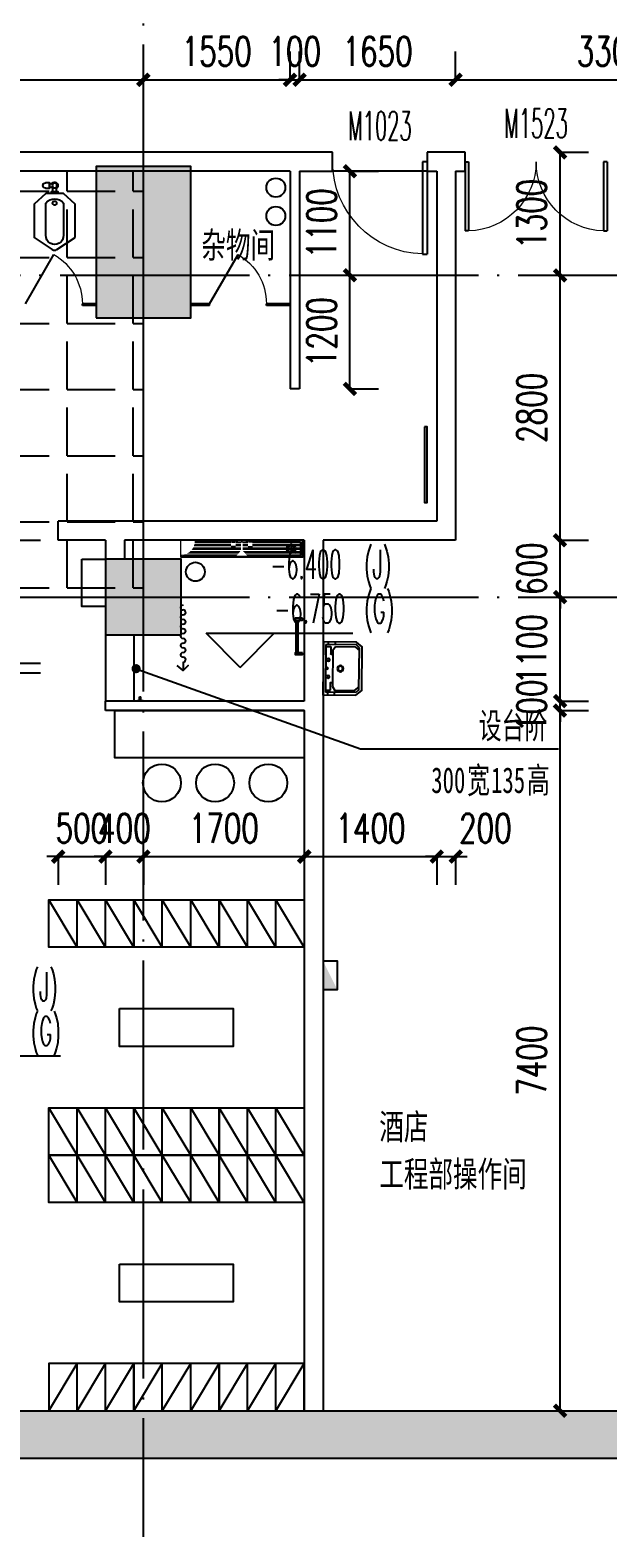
# Model space of a CAD drawing. Header units: millimetres. Extents: x 12325263 to 13848842, y -1463133 to 573208.
# Drawn here: x 12576798 to 12582897, y -899116 to -883294 of the extents above; entities that cross this region are included whole.
import ezdxf
from ezdxf.xclip import XClip

# ---------------------------------------------------------------- set-up
doc = ezdxf.new("R2010")
doc.units = ezdxf.units.MM
doc.header["$LTSCALE"] = 1000
doc.header["$XCLIPFRAME"] = 0
doc.linetypes.add('DOTE', pattern=[2.42, 2, -0.2, 0.02, -0.2])
for name, color, linetype in [('A-ANNO-DIMS', 83, 'Continuous'), ('A-ANNO-ELEV', 3, 'Continuous'), ('A-ANNO-TEXT', 7, 'Continuous'), ('A-AXIS', 16, 'DOTE'), ('A-COLS', 6, 'Continuous'), ('A-WALL', 5, 'Continuous'), ('AXIS', 3, 'Continuous'), ('COLUMN-CONCRETE', 6, 'Continuous'), ('fur202301', 252, 'Continuous'), ('PUB_DIM', 83, 'Continuous'), ('PUB_HATCH', 8, 'Continuous'), ('PUB_TEXT', 7, 'Continuous'), ('S-废水-LG', 40, 'Continuous'), ('S-给水-LG', 50, 'Continuous'), ('WALL', 5, 'Continuous'), ('WALL-SHATCH', 8, 'Continuous'), ('WINDOW', 4, 'Continuous'), ('WINDOW_TEXT', 7, 'Continuous'), ('公寓机动车库', 23, 'Continuous'), ('建筑-楼板开洞', 251, 'Continuous')]:
    doc.layers.add(name, color=color, linetype=linetype)
doc.styles.add('_TCH_DIM', font='SIMPLEX.shx', dxfattribs={"width": 0.7, "bigfont": 'GBCBIG.shx'})
doc.styles.add('_TCH_DIM_T3', font='SIMPLEX.shx', dxfattribs={"width": 0.705882, "bigfont": 'GBCBIG.shx'})
doc.styles.add('_TCH_WINDOW', font='SIMPLEX', dxfattribs={"width": 0.7, "height": 3.5, "bigfont": 'GBCBIG'})
doc.styles.add('TITXV', font='', dxfattribs={"width": 0.7})
doc.styles.add('宋体', font='', dxfattribs={"width": 0.65})
doc.styles.get('TITXV').set_extended_font_data('SimSun')
doc.styles.get('宋体').set_extended_font_data('SimSun')
doc.dimstyles.new('_TCH_ARCH&&120', dxfattribs={"dimtxt": 306, "dimasz": 120, "dimexe": 300, "dimexo": 360, "dimgap": 147, "dimtad": 1, "dimdec": 0, "dimzin": 0, "dimdsep": 46, "dimtxsty": '_TCH_DIM_T3', "dimblk": 'ARCHTICK', "dimcen": 0.09, "dimclrt": 7, "dimazin": 2, "dimtfac": 1, "dimtdec": 0, "dimtix": 1, "dimtmove": 2, "dimatfit": 3, "dimfxl": 1, "dimfxlon": 1, "dimtolj": 1, "dimtzin": 0, "dimarcsym": 0})

# ---------------------------------------------------------------- blocks, each defined once
blk = doc.blocks.new('adgshg13-A$C7F010FC0')
at = {"layer": 'WALL-SHATCH'}
h = blk.add_hatch(color=256, dxfattribs=at)
h.dxf.hatch_style = 1
h.paths.add_polyline_path([(-60384, -16881), (-763, 197), (12588, -13153), (12588, -157996), (-162965, -188820), (-171262, -180523), (-171262, -31311), (-150707, -10756), (-131860, -7981), (-99162, -7981), (-99162, -4981), (-76620, -4981), (-70108, -16881)], flags=16)
h.paths.add_polyline_path([(-60091, -16381), (-647, 647), (12988, -12988), (12988, -158332), (-163101, -189250), (-171662, -180689), (-171662, -31145), (-150778, -10261), (-131897, -7481), (-99562, -7481), (-99562, -4581), (-76366, -4581), (-69908, -16381)])
at = {"layer": 'COLUMN-CONCRETE'}
for points in [[(-60091, -16381), (-647, 647), (12988, -12988), (12988, -158332), (-163101, -189250), (-171662, -180689), (-171662, -31145), (-150778, -10261), (-131897, -7481), (-99562, -7481), (-99562, -4581), (-76366, -4581), (-69908, -16381)], [(-60384, -16881), (-763, 197), (12588, -13153), (12588, -157996), (-162965, -188820), (-171262, -180523), (-171262, -31311), (-150707, -10756), (-131860, -7981), (-99162, -7981), (-99162, -4981), (-76620, -4981), (-70108, -16881)]]:
    blk.add_lwpolyline(points, close=True, dxfattribs=at)
blk = doc.blocks.new('A$C4C7A72D3')
at = {"layer": 'WALL', "color": 1}
blk.add_blockref('adgshg13-A$C7F010FC0', (210433, 205503.6), dxfattribs=at)
blk = doc.blocks.new('qlzw')
at = {"layer": 'A-AXIS'}
for p, q in [((12444566.8, 979489.8), (12444566.8, 1082089.8)), ((12404966.8, 995989.8), (12486866.8, 995989.8)), ((12404966.8, 992589.8), (12485416.8, 992589.8))]:
    blk.add_line(p, q, dxfattribs=at)
blk = doc.blocks.new('_FZH')
blk.add_lwpolyline([(-0.5, -0.5), (0.5, -0.5), (0.5, 0.5), (-0.5, 0.5)], close=True)
at = {"layer": 'PUB_HATCH'}
blk.add_solid([(-0.5, -0.5), (0.5, -0.5), (-0.5, 0.5), (0.5, 0.5)], dxfattribs=at)
blk = doc.blocks.new('asdfdsfds')
at = {"layer": 'A-COLS', "xscale": 1000, "yscale": 1600, "zscale": 1600}
blk.add_blockref('_FZH', (-26300, 350), dxfattribs=at)
at = {"layer": 'A-COLS', "xscale": 800, "yscale": 800, "zscale": 800, "rotation": 270}
blk.add_blockref('_FZH', (-26300, -3400), dxfattribs=at)
blk = doc.blocks.new('A$C783A37B2')
at = {"layer": 'S-废水-LG'}
blk.add_circle((108055, 19588, 0), 100, dxfattribs=at)
at = {"layer": 'S-给水-LG'}
for centre in [(108905, 23648, 0), (108905, 23348, 0)]:
    blk.add_circle(centre, 100, dxfattribs=at)
blk = doc.blocks.new('asdgagasdgfg00-CM塔楼平面$0$$TCHSYS$APDOOR2D')
blk.add_line((0.5, 0), (0, 0.866))
at = {"lineweight": 13}
blk.add_arc((0.5, 0), 1, 120, 180, dxfattribs=at)
blk = doc.blocks.new('asdgagasdgfg00-CM塔楼平面$0$挂钩')
at = {"layer": 'fur202301', "linetype": 'ByBlock'}
for p, q in [((1882022, 307326), (1882022, 307319)), ((1882022, 307319), (1882022, 307297)), ((1882022, 307297), (1882022, 307289)), ((1882022, 307289), (1882037, 307289)), ((1882037, 307326), (1882037, 307319)), ((1882037, 307319), (1882037, 307297)), ((1882037, 307297), (1882037, 307289))]:
    blk.add_line(p, q, dxfattribs=at)
at = {"layer": 'fur202301', "color": 8, "linetype": 'ByBlock'}
for p, q in [((1882037, 307319), (1882022, 307319)), ((1882037, 307297), (1882022, 307297))]:
    blk.add_line(p, q, dxfattribs=at)
at = {"layer": 'fur202301', "linetype": 'ByBlock'}
blk.add_lwpolyline([(1882003, 307326), (1882057, 307326), (1882057, 307334), (1882003, 307334)], close=True, dxfattribs=at)
blk = doc.blocks.new('asdgagasdgfg00-CM塔楼平面$0$sdhfsdhfer')
at = {"layer": 'fur202301', "linetype": 'ByBlock'}
for points in [[(173561, 219863), (173561, 219785), (173579, 219785), (173579, 219863)], [(173579, 219795), (173579, 219814), (173927, 219814), (173927, 219795)], [(173927, 219863), (173927, 219785), (173945, 219785), (173945, 219863)]]:
    blk.add_lwpolyline(points, close=True, dxfattribs=at)
blk = doc.blocks.new('asdgagasdgfg00-CM塔楼平面$0$A20_001$0$mmm')
at = {"layer": 'fur202301'}
for p, q in [((413249, 617956), (413749, 617656)), ((413249, 617656), (413749, 617656)), ((413249, 617656), (413749, 617356)), ((413249, 617356), (413749, 617356)), ((413249, 617356), (413749, 617056))]:
    blk.add_line(p, q, dxfattribs=at)
at = {"layer": 'fur202301', "flags": 128}
blk.add_lwpolyline([(413249, 617956), (413249, 617056), (413749, 617056), (413749, 617956)], close=True, dxfattribs=at)
blk = doc.blocks.new('asdgagasdgfg$plan$00003700')
for p, q in [((-279, -123), (-251, -123)), ((-277, -51), (-251, -51)), ((-251, -349), (-251, -26)), ((-251, -26), (251, -26)), ((-232, -26), (-232, -79)), ((-232, -79), (-154, -79)), ((-191, -100), (-232, -127)), ((-232, -127), (-232, -335)), ((-191, -100), (189, -100)), ((-149, -84), (-149, -100)), ((148, -84), (148, -100)), ((232, -79), (153, -79)), ((192, -101), (232, -127)), ((232, -26), (232, -79)), ((232, -127), (232, -335)), ((251, -349), (251, -26)), ((279, -51), (253, -51)), ((281, -123), (253, -123)), ((-221, -381), (-251, -349)), ((-232, -335), (-191, -381)), ((222, -381), (-221, -381)), ((232, -335), (191, -381)), ((222, -381), (251, -349))]:
    blk.add_line(p, q)
blk.add_lwpolyline([(280, -350), (230, -410), (-230, -410), (-280, -350), (-280, 0), (280, 0)], close=True)
for centre, radius in [((-89, -56), 15), ((1, -182), 33.1), ((1, -182), 24.9), ((1, -44), 8), ((91, -54), 15)]:
    blk.add_circle(centre, radius)
for centre, start, end in [((-154, -84), 0, 90), ((153, -84), 90, 180), ((189, -105), 57.2444, 90)]:
    blk.add_arc(centre, 5, start, end)
blk = doc.blocks.new('asdgagasdgfg00-CM塔楼平面$0$花洒')
at = {"linetype": 'ByBlock'}
blk.add_wipeout([(458533, 36934), (458545, 36934), (458545, 36966), (458641, 36966), (458705, 36910), (458717, 36910), (458717, 37038), (458705, 37038), (458641, 36982), (458545, 36982), (458545, 37014), (458533, 37014)], dxfattribs=at).dxf.layer = 'fur202301'
at = {"layer": 'fur202301', "color": 8, "linetype": 'ByBlock'}
blk.add_line((458705, 36910), (458705, 37038), dxfattribs=at)
at = {"linetype": 'ByBlock'}
blk.add_wipeout([(458533, 37082), (458533, 37045), (458549, 37045), (458549, 37040), (458613, 37040), (458613, 37087), (458549, 37087), (458549, 37082)], dxfattribs=at).dxf.layer = 'fur202301'
at = {"layer": 'fur202301', "linetype": 'ByBlock'}
for p, q in [((458549, 37082), (458549, 37045)), ((458545, 36966), (458545, 36982))]:
    blk.add_line(p, q, dxfattribs=at)
at = {"layer": 'fur202301', "color": 8, "linetype": 'ByBlock'}
blk.add_line((458602, 37040), (458602, 37087), dxfattribs=at)
at = {"linetype": 'ByBlock'}
blk.add_wipeout([(458533, 36866), (458533, 36903), (458549, 36903), (458549, 36908), (458613, 36908), (458613, 36861), (458549, 36861), (458549, 36866)], dxfattribs=at).dxf.layer = 'fur202301'
at = {"layer": 'fur202301', "linetype": 'ByBlock'}
blk.add_line((458549, 36866), (458549, 36903), dxfattribs=at)
at = {"layer": 'fur202301', "color": 8, "linetype": 'ByBlock'}
blk.add_line((458602, 36908), (458602, 36861), dxfattribs=at)
blk = doc.blocks.new('asdgagasdgfg00-CM塔楼平面$0$蹲厕')
at = {"layer": 'fur202301'}
for p, q in [((1887190, 308506), (1887235, 308506)), ((1887190, 308468), (1887235, 308468))]:
    blk.add_line(p, q, dxfattribs=at)
for points in [[(1886703, 308705), (1887055, 308705), (1887168, 308581), (1887168, 308394), (1887055, 308270), (1886703, 308270), (1886576, 308462, -0.300247), (1886576, 308512), (1886703, 308705)], [(1887066, 308581), (1886726, 308581, 1.026698), (1886726, 308394), (1887066, 308394, 0.496583), (1887066, 308581, -89209916569.67511)]]:
    blk.add_lwpolyline(points, format="xyb", dxfattribs=at)
blk.add_lwpolyline([(1887168, 308454), (1887190, 308454), (1887190, 308520), (1887168, 308520)], close=True, dxfattribs=at)
for points in [[(1887225, 308390), (1887225, 308434), (1887280, 308434), (1887280, 308390)], [(1887269, 308468), (1887269, 308434), (1887235, 308434), (1887235, 308468)]]:
    blk.add_lwpolyline(points, dxfattribs=at)
blk.add_circle((1887252, 308487), 25.2, dxfattribs=at)
for centre, radius, start, end in [((1887252, 308487), 35.5, 298.2726, 148.0792), ((1887252, 308487), 35.5, 211.9208, 241.7274), ((1887253, 308390), 27.5, 180, 0)]:
    blk.add_arc(centre, radius, start, end, dxfattribs=at)
blk.add_ellipse((1887066, 308487), major_axis=(0, 25), ratio=0.717243, dxfattribs=at)
blk = doc.blocks.new('sdfgsdffhg')
at = {"layer": 'fur202301'}
blk.add_hatch(color=256, dxfattribs=at).paths.add_polyline_path([(-1037, -19379), (-1187, -19079), (-1187, -19379)])
for p, q in [((-3587, -12130), (-3732, -12130)), ((-3587, -12130), (-3732, -12130)), ((-3732, -12150, 0), (-3732, -12130, 0)), ((-3587, -12150), (-3732, -12150)), ((-3587, -12150), (-3732, -12150)), ((-2387, -12130, 0), (-2587, -12130, 0)), ((-2387, -12130, 0), (-2587, -12130, 0)), ((-2387, -12150, 0), (-2587, -12150, 0)), ((-2387, -12150, 0), (-2587, -12150, 0)), ((-2387, -12150, 0), (-2387, -12130, 0)), ((-1537, -12130, 0), (-1787, -12130, 0)), ((-1537, -12130, 0), (-1787, -12130, 0)), ((-1787, -12150, 0), (-1787, -12130, 0)), ((-1537, -12150, 0), (-1787, -12150, 0)), ((-1537, -12150, 0), (-1787, -12150, 0)), ((-1526, -14673, 0), (-1526, -14767, 0)), ((-1479, -14720, 0), (-1573, -14720, 0))]:
    blk.add_line(p, q, dxfattribs=at)
for points in [[(-117, -13430), (-117, -14230), (-87, -14230), (-87, -13430), (-117, -13430)], [(-3737, -14830), (-3487, -14830), (-3487, -15330), (-3737, -15330), (-3737, -14830)], [(-2667, -15917), (-2667, -16006), (-2612, -15955), (-2667, -16006), (-2730, -15955)], [(-3339, -19580), (-2139, -19580), (-2139, -19980), (-3339, -19980), (-3339, -19580)], [(-3339, -22280), (-2139, -22280), (-2139, -22680), (-3339, -22680), (-3339, -22280)]]:
    blk.add_lwpolyline(points, dxfattribs=at)
at = {"layer": 'fur202301', "linetype": 'ByBlock', "elevation": 0}
for points in [[(-1406, -14630), (-1406, -14810), (-2687, -14810), (-2687, -14630)], [(-1426, -14650), (-1426, -14790), (-2667, -14790), (-2667, -14650)], [(-2667, -14687), (-2667, -14677), (-1426, -14677), (-1426, -14687)], [(-2667, -14725), (-2667, -14715), (-1426, -14715), (-1426, -14725)], [(-2667, -14762), (-2667, -14752), (-1426, -14752), (-1426, -14762)]]:
    blk.add_lwpolyline(points, close=True, dxfattribs=at)
at = {"layer": 'fur202301', "elevation": 0}
for points in [[(-3387, -16430), (-1387, -16430), (-1387, -16930), (-3387, -16930)], [(-1187, -19079), (-1187, -19379), (-1037, -19379), (-1037, -19079)]]:
    blk.add_lwpolyline(points, close=True, dxfattribs=at)
at = {"layer": 'fur202301'}
for centre, radius in [((-1526, -14720, 0), 46.9), ((-1526, -14720, 0), 34.1), ((-2891, -17195), 200), ((-2329, -17195), 200), ((-1767, -17195), 200)]:
    blk.add_circle(centre, radius, dxfattribs=at)
for centre, start_param, end_param in [((-2667, -15342), 4.712381, 7.853993), ((-2667, -15442), 4.712381, 7.853993), ((-2667, -15392), 1.570796, 4.7124), ((-2667, -15392), 1.570788, 1.570804), ((-2667, -15492), 1.570796, 4.7124), ((-2667, -15542), 4.712381, 7.853993), ((-2667, -15642), 4.712381, 7.853993), ((-2667, -15492), 1.570788, 1.570804), ((-2667, -15592), 1.570796, 4.7124), ((-2667, -15742), 4.712381, 7.853993), ((-2667, -15842), 4.712381, 7.853993), ((-2667, -15692), 1.570796, 4.7124), ((-2667, -15792), 1.570796, 4.7124), ((-2667, -15792), 1.570788, 1.570804), ((-2667, -15892), 1.570796, 4.7124)]:
    blk.add_ellipse(centre, major_axis=(-27, 0), ratio=0.925926, start_param=start_param, end_param=end_param, dxfattribs=at)
at = {"layer": 'fur202301', "xscale": -1, "rotation": 270}
for name, p in [('asdgagasdgfg00-CM塔楼平面$0$蹲厕', (-312512, -1898133, 0)), ('asdgagasdgfg00-CM塔楼平面$0$A20_001$0$mmm', (-621143, -432179)), ('asdgagasdgfg00-CM塔楼平面$0$A20_001$0$mmm', (-620243, -432179)), ('asdgagasdgfg00-CM塔楼平面$0$A20_001$0$mmm', (-619343, -432179)), ('asdgagasdgfg00-CM塔楼平面$0$A20_001$0$mmm', (-621143, -434379)), ('asdgagasdgfg00-CM塔楼平面$0$A20_001$0$mmm', (-620243, -434379)), ('asdgagasdgfg00-CM塔楼平面$0$A20_001$0$mmm', (-619343, -434379)), ('asdgagasdgfg00-CM塔楼平面$0$A20_001$0$mmm', (-621143, -434879)), ('asdgagasdgfg00-CM塔楼平面$0$A20_001$0$mmm', (-620243, -434879)), ('asdgagasdgfg00-CM塔楼平面$0$A20_001$0$mmm', (-619343, -434879))]:
    blk.add_blockref(name, p, dxfattribs=at)
at = {"layer": 'fur202301', "xscale": -600, "yscale": 600, "zscale": 24.99999999999999}
for p in [(-4032, -12130, 0), (-2087, -12130, 0)]:
    blk.add_blockref('asdgagasdgfg00-CM塔楼平面$0$$TCHSYS$APDOOR2D', p, dxfattribs=at)
at = {"layer": 'fur202301', "extrusion": (0, 0, -1), "xscale": -1, "zscale": -1, "rotation": 89.99999989327833}
blk.add_blockref('asdgagasdgfg00-CM塔楼平面$0$sdhfsdhfer', (221269, 158106, 0), dxfattribs=at)
at = {"layer": 'fur202301', "linetype": 'Continuous', "xscale": -0.9999999999999996, "rotation": 89.3684600747859}
blk.add_blockref('asdgagasdgfg$plan$00003700', (-1187, -15983), dxfattribs=at)
at = {"layer": 'fur202301', "extrusion": (0, 0, -1), "zscale": -1, "rotation": 180}
blk.add_blockref('asdgagasdgfg00-CM塔楼平面$0$挂钩', (1885151, 291004, 0), dxfattribs=at)
at = {"layer": 'fur202301', "rotation": 90}
for p in [(613869, -437078), (614769, -437078), (615669, -437078)]:
    blk.add_blockref('asdgagasdgfg00-CM塔楼平面$0$A20_001$0$mmm', p, dxfattribs=at)
at = {"layer": 'fur202301', "extrusion": (0, 0, -1), "xscale": -1, "zscale": -1, "rotation": 89.99999989327833}
blk.add_blockref('asdgagasdgfg00-CM塔楼平面$0$花洒', (39021, 443903, 0), dxfattribs=at)
at = {"linetype": 'ByBlock'}
blk.add_wipeout([(-2545, -14630), (-2687, -14630), (-2687, -14784), (-2668, -14784), (-2649, -14779), (-2630, -14772), (-2612, -14763), (-2597, -14752), (-2582, -14738), (-2570, -14724), (-2561, -14707), (-2552, -14689), (-2548, -14669), (-2545, -14650)], dxfattribs=at).translate(0, 0, 0).dxf.layer = 'fur202301'
blk = doc.blocks.new('_ArchTick')
at = {"color": 0, "linetype": 'ByBlock', "const_width": 0.4}
blk.add_lwpolyline([(-0.5, -0.5), (0.5, 0.5)], dxfattribs=at)
blk = doc.blocks.new('*D4114')
at = {"layer": 'A-ANNO-DIMS', "color": 0, "lineweight": -2, "transparency": 16777216}
for p, q in [((12580179, -885887), (12580480, -885887)), ((12580180, -887087), (12580180, -885887)), ((12580179, -887087), (12580480, -887087))]:
    blk.add_line(p, q, dxfattribs=at)
at = {"layer": 'Defpoints', "color": 0, "transparency": 16777216}
for p in [(12579647, -885887), (12580180, -885887), (12579647, -887087)]:
    blk.add_point(p, dxfattribs=at)
at = {"layer": 'A-ANNO-DIMS', "color": 0, "lineweight": -2, "transparency": 16777216, "xscale": 120, "yscale": 120, "zscale": 120}
for p, rotation in [((12580180, -885887), 90), ((12580180, -887087), 270)]:
    blk.add_blockref('_ArchTick', p, dxfattribs=dict(at, rotation=rotation))
at = {"layer": 'A-ANNO-DIMS', "color": 7, "transparency": 16777216, "insert": (12579880, -886487), "char_height": 306, "attachment_point": 5, "rotation": 90, "style": '_TCH_DIM_T3'}
blk.add_mtext('\\A1;1200', dxfattribs=at)
blk = doc.blocks.new('*D4115')
at = {"layer": 'A-ANNO-DIMS', "color": 0, "lineweight": -2, "transparency": 16777216}
for p, q in [((12580179, -884787), (12580480, -884787)), ((12580180, -885887), (12580180, -884787)), ((12580179, -885887), (12580480, -885887))]:
    blk.add_line(p, q, dxfattribs=at)
at = {"layer": 'Defpoints', "color": 0, "transparency": 16777216}
for p in [(12579647, -884787), (12580180, -884787), (12579647, -885887)]:
    blk.add_point(p, dxfattribs=at)
at = {"layer": 'A-ANNO-DIMS', "color": 0, "lineweight": -2, "transparency": 16777216, "xscale": 120, "yscale": 120, "zscale": 120}
for p, rotation in [((12580180, -884787), 90), ((12580180, -885887), 270)]:
    blk.add_blockref('_ArchTick', p, dxfattribs=dict(at, rotation=rotation))
at = {"layer": 'A-ANNO-DIMS', "color": 7, "transparency": 16777216, "insert": (12579880, -885337), "char_height": 306, "attachment_point": 5, "rotation": 90, "style": '_TCH_DIM_T3'}
blk.add_mtext('\\A1;1100', dxfattribs=at)
blk = doc.blocks.new('*D4116')
at = {"layer": 'A-ANNO-DIMS', "color": 0, "lineweight": -2, "transparency": 16777216}
for p, q in [((12576610, -888687), (12576610, -888567)), ((12576609, -888687), (12576910, -888687)), ((12576610, -889287), (12576610, -888687)), ((12576609, -889287), (12576910, -889287)), ((12576610, -889287), (12576610, -889407))]:
    blk.add_line(p, q, dxfattribs=at)
at = {"layer": 'Defpoints', "color": 0, "transparency": 16777216}
for p in [(12575697, -888687), (12576610, -888687), (12575697, -889287)]:
    blk.add_point(p, dxfattribs=at)
at = {"layer": 'A-ANNO-DIMS', "color": 0, "lineweight": -2, "transparency": 16777216, "xscale": 120, "yscale": 120, "zscale": 120}
for p, rotation in [((12576610, -888687), 270), ((12576610, -889287), 90)]:
    blk.add_blockref('_ArchTick', p, dxfattribs=dict(at, rotation=rotation))
at = {"layer": 'A-ANNO-DIMS', "color": 7, "transparency": 16777216, "insert": (12576310, -888987), "char_height": 306, "attachment_point": 5, "rotation": 90, "style": '_TCH_DIM_T3'}
blk.add_mtext('\\A1;600', dxfattribs=at)
blk = doc.blocks.new('*D4117')
at = {"layer": 'A-ANNO-DIMS', "color": 0, "lineweight": -2, "transparency": 16777216}
for p, q in [((12576610, -889287), (12576610, -889167)), ((12576609, -889287), (12576910, -889287)), ((12576610, -889987), (12576610, -889287)), ((12576609, -889987), (12576910, -889987)), ((12576610, -889987), (12576610, -890107))]:
    blk.add_line(p, q, dxfattribs=at)
at = {"layer": 'Defpoints', "color": 0, "transparency": 16777216}
for p in [(12575697, -889287), (12576610, -889287), (12575697, -889987)]:
    blk.add_point(p, dxfattribs=at)
at = {"layer": 'A-ANNO-DIMS', "color": 0, "lineweight": -2, "transparency": 16777216, "xscale": 120, "yscale": 120, "zscale": 120}
for p, rotation in [((12576610, -889287), 270), ((12576610, -889987), 90)]:
    blk.add_blockref('_ArchTick', p, dxfattribs=dict(at, rotation=rotation))
at = {"layer": 'A-ANNO-DIMS', "color": 7, "transparency": 16777216, "insert": (12576310, -889637), "char_height": 306, "attachment_point": 5, "rotation": 90, "style": '_TCH_DIM_T3'}
blk.add_mtext('\\A1;700', dxfattribs=at)
blk = doc.blocks.new('*D4118')
at = {"layer": 'A-ANNO-DIMS', "color": 0, "lineweight": -2, "transparency": 16777216}
for p, q in [((12576609, -889987), (12576910, -889987)), ((12576610, -889987), (12576610, -889867)), ((12576610, -890087), (12576610, -889987)), ((12576609, -890087), (12576910, -890087)), ((12576610, -890087), (12576610, -890207))]:
    blk.add_line(p, q, dxfattribs=at)
at = {"layer": 'Defpoints', "color": 0, "transparency": 16777216}
for p in [(12575697, -889987), (12576610, -889987), (12575697, -890087)]:
    blk.add_point(p, dxfattribs=at)
at = {"layer": 'A-ANNO-DIMS', "color": 0, "lineweight": -2, "transparency": 16777216, "xscale": 120, "yscale": 120, "zscale": 120}
for p, rotation in [((12576610, -889987), 270), ((12576610, -890087), 90)]:
    blk.add_blockref('_ArchTick', p, dxfattribs=dict(at, rotation=rotation))
at = {"layer": 'A-ANNO-DIMS', "color": 7, "transparency": 16777216, "insert": (12576310, -890387), "char_height": 306, "attachment_point": 5, "rotation": 90, "style": '_TCH_DIM_T3'}
blk.add_mtext('\\A1;100', dxfattribs=at)
blk = doc.blocks.new('*D4418')
at = {"layer": 'A-ANNO-DIMS', "color": 0, "lineweight": -2, "transparency": 16777216}
for p, q in [((12577097, -892030), (12576977, -892030)), ((12577097, -892029), (12577097, -892330)), ((12577097, -892030), (12577597, -892030)), ((12577597, -892029), (12577597, -892330)), ((12577597, -892030), (12577717, -892030))]:
    blk.add_line(p, q, dxfattribs=at)
at = {"layer": 'Defpoints', "color": 0, "transparency": 16777216}
for p in [(12577097, -890387), (12577597, -890387), (12577597, -892030)]:
    blk.add_point(p, dxfattribs=at)
at = {"layer": 'A-ANNO-DIMS', "color": 0, "lineweight": -2, "transparency": 16777216, "xscale": 120, "yscale": 120, "zscale": 120}
blk.add_blockref('_ArchTick', (12577097, -892030), dxfattribs=at)
at = {"layer": 'A-ANNO-DIMS', "color": 0, "lineweight": -2, "transparency": 16777216, "xscale": 120, "yscale": 120, "zscale": 120, "rotation": 180}
blk.add_blockref('_ArchTick', (12577597, -892030), dxfattribs=at)
at = {"layer": 'A-ANNO-DIMS', "color": 7, "transparency": 16777216, "insert": (12577347, -891730), "char_height": 306, "attachment_point": 5, "style": '_TCH_DIM_T3'}
blk.add_mtext('\\A1;500', dxfattribs=at)
blk = doc.blocks.new('*D4419')
at = {"layer": 'A-ANNO-DIMS', "color": 0, "lineweight": -2, "transparency": 16777216}
for p, q in [((12577597, -892030), (12577477, -892030)), ((12577597, -892029), (12577597, -892330)), ((12577597, -892030), (12577997, -892030)), ((12577997, -892029), (12577997, -892330)), ((12577997, -892030), (12578117, -892030))]:
    blk.add_line(p, q, dxfattribs=at)
at = {"layer": 'Defpoints', "color": 0, "transparency": 16777216}
for p in [(12577597, -890387), (12577997, -890387), (12577997, -892030)]:
    blk.add_point(p, dxfattribs=at)
at = {"layer": 'A-ANNO-DIMS', "color": 0, "lineweight": -2, "transparency": 16777216, "xscale": 120, "yscale": 120, "zscale": 120}
blk.add_blockref('_ArchTick', (12577597, -892030), dxfattribs=at)
at = {"layer": 'A-ANNO-DIMS', "color": 0, "lineweight": -2, "transparency": 16777216, "xscale": 120, "yscale": 120, "zscale": 120, "rotation": 180}
blk.add_blockref('_ArchTick', (12577997, -892030), dxfattribs=at)
at = {"layer": 'A-ANNO-DIMS', "color": 7, "transparency": 16777216, "insert": (12577797, -891730), "char_height": 306, "attachment_point": 5, "style": '_TCH_DIM_T3'}
blk.add_mtext('\\A1;400', dxfattribs=at)
blk = doc.blocks.new('*D4420')
at = {"layer": 'A-ANNO-DIMS', "color": 0, "lineweight": -2, "transparency": 16777216}
for p, q in [((12577997, -892029), (12577997, -892330)), ((12577997, -892030), (12579697, -892030)), ((12579697, -892029), (12579697, -892330))]:
    blk.add_line(p, q, dxfattribs=at)
at = {"layer": 'Defpoints', "color": 0, "transparency": 16777216}
for p in [(12577997, -890387), (12579697, -890387), (12579697, -892030)]:
    blk.add_point(p, dxfattribs=at)
at = {"layer": 'A-ANNO-DIMS', "color": 0, "lineweight": -2, "transparency": 16777216, "xscale": 120, "yscale": 120, "zscale": 120, "rotation": 180}
blk.add_blockref('_ArchTick', (12577997, -892030), dxfattribs=at)
at = {"layer": 'A-ANNO-DIMS', "color": 0, "lineweight": -2, "transparency": 16777216, "xscale": 120, "yscale": 120, "zscale": 120}
blk.add_blockref('_ArchTick', (12579697, -892030), dxfattribs=at)
at = {"layer": 'A-ANNO-DIMS', "color": 7, "transparency": 16777216, "insert": (12578847, -891730), "char_height": 306, "attachment_point": 5, "style": '_TCH_DIM_T3'}
blk.add_mtext('\\A1;1700', dxfattribs=at)
blk = doc.blocks.new('*D4421')
at = {"layer": 'A-ANNO-DIMS', "color": 0, "lineweight": -2, "transparency": 16777216}
for p, q in [((12579697, -892029), (12579697, -892330)), ((12579697, -892030), (12581097, -892030)), ((12581097, -892029), (12581097, -892330))]:
    blk.add_line(p, q, dxfattribs=at)
at = {"layer": 'Defpoints', "color": 0, "transparency": 16777216}
for p in [(12579697, -890387), (12581097, -890387), (12581097, -892030)]:
    blk.add_point(p, dxfattribs=at)
at = {"layer": 'A-ANNO-DIMS', "color": 0, "lineweight": -2, "transparency": 16777216, "xscale": 120, "yscale": 120, "zscale": 120, "rotation": 180}
blk.add_blockref('_ArchTick', (12579697, -892030), dxfattribs=at)
at = {"layer": 'A-ANNO-DIMS', "color": 0, "lineweight": -2, "transparency": 16777216, "xscale": 120, "yscale": 120, "zscale": 120}
blk.add_blockref('_ArchTick', (12581097, -892030), dxfattribs=at)
at = {"layer": 'A-ANNO-DIMS', "color": 7, "transparency": 16777216, "insert": (12580397, -891730), "char_height": 306, "attachment_point": 5, "style": '_TCH_DIM_T3'}
blk.add_mtext('\\A1;1400', dxfattribs=at)
blk = doc.blocks.new('*D4422')
at = {"layer": 'A-ANNO-DIMS', "color": 0, "lineweight": -2, "transparency": 16777216}
for p, q in [((12581097, -892030), (12580977, -892030)), ((12581097, -892029), (12581097, -892330)), ((12581097, -892030), (12581297, -892030)), ((12581297, -892029), (12581297, -892330)), ((12581297, -892030), (12581417, -892030))]:
    blk.add_line(p, q, dxfattribs=at)
at = {"layer": 'Defpoints', "color": 0, "transparency": 16777216}
for p in [(12581097, -890387), (12581297, -890387), (12581297, -892030)]:
    blk.add_point(p, dxfattribs=at)
at = {"layer": 'A-ANNO-DIMS', "color": 0, "lineweight": -2, "transparency": 16777216, "xscale": 120, "yscale": 120, "zscale": 120}
blk.add_blockref('_ArchTick', (12581097, -892030), dxfattribs=at)
at = {"layer": 'A-ANNO-DIMS', "color": 0, "lineweight": -2, "transparency": 16777216, "xscale": 120, "yscale": 120, "zscale": 120, "rotation": 180}
blk.add_blockref('_ArchTick', (12581297, -892030), dxfattribs=at)
at = {"layer": 'A-ANNO-DIMS', "color": 7, "transparency": 16777216, "insert": (12581611, -891730), "char_height": 306, "attachment_point": 5, "style": '_TCH_DIM_T3'}
blk.add_mtext('\\A1;200', dxfattribs=at)
blk = doc.blocks.new('*D4575')
at = {"layer": 'Defpoints', "color": 0, "transparency": 16777216}
for p in [(12577997, -883820), (12573497, -884587), (12577997, -884587)]:
    blk.add_point(p, dxfattribs=at)
at = {"layer": 'PUB_DIM', "color": 0, "lineweight": -2, "transparency": 16777216}
for p, q in [((12573497, -883821), (12573497, -883520)), ((12577997, -883821), (12577997, -883520)), ((12573497, -883820), (12577997, -883820))]:
    blk.add_line(p, q, dxfattribs=at)
at = {"layer": 'PUB_DIM', "color": 0, "lineweight": -2, "transparency": 16777216, "xscale": 120, "yscale": 120, "zscale": 120, "rotation": 180}
blk.add_blockref('_ArchTick', (12573497, -883820), dxfattribs=at)
at = {"layer": 'PUB_DIM', "color": 0, "lineweight": -2, "transparency": 16777216, "xscale": 120, "yscale": 120, "zscale": 120}
blk.add_blockref('_ArchTick', (12577997, -883820), dxfattribs=at)
at = {"layer": 'PUB_DIM', "color": 7, "transparency": 16777216, "insert": (12575747, -883520), "char_height": 306, "attachment_point": 5, "style": '_TCH_DIM_T3'}
blk.add_mtext('\\A1;4500', dxfattribs=at)
blk = doc.blocks.new('*D4576')
at = {"layer": 'Defpoints', "color": 0, "transparency": 16777216}
for p in [(12579547, -883820), (12577997, -884587), (12579547, -884587)]:
    blk.add_point(p, dxfattribs=at)
at = {"layer": 'PUB_DIM', "color": 0, "lineweight": -2, "transparency": 16777216}
for p, q in [((12577997, -883821), (12577997, -883520)), ((12579547, -883821), (12579547, -883520)), ((12577997, -883820), (12579547, -883820))]:
    blk.add_line(p, q, dxfattribs=at)
at = {"layer": 'PUB_DIM', "color": 0, "lineweight": -2, "transparency": 16777216, "xscale": 120, "yscale": 120, "zscale": 120, "rotation": 180}
blk.add_blockref('_ArchTick', (12577997, -883820), dxfattribs=at)
at = {"layer": 'PUB_DIM', "color": 0, "lineweight": -2, "transparency": 16777216, "xscale": 120, "yscale": 120, "zscale": 120}
blk.add_blockref('_ArchTick', (12579547, -883820), dxfattribs=at)
at = {"layer": 'PUB_DIM', "color": 7, "transparency": 16777216, "insert": (12578772, -883520), "char_height": 306, "attachment_point": 5, "style": '_TCH_DIM_T3'}
blk.add_mtext('\\A1;1550', dxfattribs=at)
blk = doc.blocks.new('*D4577')
at = {"layer": 'Defpoints', "color": 0, "transparency": 16777216}
for p in [(12579647, -883820), (12579547, -884587), (12579647, -884587)]:
    blk.add_point(p, dxfattribs=at)
at = {"layer": 'PUB_DIM', "color": 0, "lineweight": -2, "transparency": 16777216}
for p, q in [((12579547, -883821), (12579547, -883520)), ((12579647, -883821), (12579647, -883520)), ((12579547, -883820), (12579427, -883820)), ((12579547, -883820), (12579647, -883820)), ((12579647, -883820), (12579767, -883820))]:
    blk.add_line(p, q, dxfattribs=at)
at = {"layer": 'PUB_DIM', "color": 0, "lineweight": -2, "transparency": 16777216, "xscale": 120, "yscale": 120, "zscale": 120}
blk.add_blockref('_ArchTick', (12579547, -883820), dxfattribs=at)
at = {"layer": 'PUB_DIM', "color": 0, "lineweight": -2, "transparency": 16777216, "xscale": 120, "yscale": 120, "zscale": 120, "rotation": 180}
blk.add_blockref('_ArchTick', (12579647, -883820), dxfattribs=at)
at = {"layer": 'PUB_DIM', "color": 7, "transparency": 16777216, "insert": (12579597, -883520), "char_height": 306, "attachment_point": 5, "style": '_TCH_DIM_T3'}
blk.add_mtext('\\A1;100', dxfattribs=at)
blk = doc.blocks.new('*D4578')
at = {"layer": 'Defpoints', "color": 0, "transparency": 16777216}
for p in [(12581297, -883820), (12579647, -884587), (12581297, -884587)]:
    blk.add_point(p, dxfattribs=at)
at = {"layer": 'PUB_DIM', "color": 0, "lineweight": -2, "transparency": 16777216}
for p, q in [((12579647, -883821), (12579647, -883520)), ((12581297, -883821), (12581297, -883520)), ((12579647, -883820), (12581297, -883820))]:
    blk.add_line(p, q, dxfattribs=at)
at = {"layer": 'PUB_DIM', "color": 0, "lineweight": -2, "transparency": 16777216, "xscale": 120, "yscale": 120, "zscale": 120, "rotation": 180}
blk.add_blockref('_ArchTick', (12579647, -883820), dxfattribs=at)
at = {"layer": 'PUB_DIM', "color": 0, "lineweight": -2, "transparency": 16777216, "xscale": 120, "yscale": 120, "zscale": 120}
blk.add_blockref('_ArchTick', (12581297, -883820), dxfattribs=at)
at = {"layer": 'PUB_DIM', "color": 7, "transparency": 16777216, "insert": (12580472, -883520), "char_height": 306, "attachment_point": 5, "style": '_TCH_DIM_T3'}
blk.add_mtext('\\A1;1650', dxfattribs=at)
blk = doc.blocks.new('*D4579')
at = {"layer": 'Defpoints', "color": 0, "transparency": 16777216}
for p in [(12584597, -883820), (12581297, -884587), (12584597, -884587)]:
    blk.add_point(p, dxfattribs=at)
at = {"layer": 'PUB_DIM', "color": 0, "lineweight": -2, "transparency": 16777216}
for p, q in [((12581297, -883821), (12581297, -883520)), ((12584597, -883821), (12584597, -883520)), ((12581297, -883820), (12584597, -883820))]:
    blk.add_line(p, q, dxfattribs=at)
at = {"layer": 'PUB_DIM', "color": 0, "lineweight": -2, "transparency": 16777216, "xscale": 120, "yscale": 120, "zscale": 120, "rotation": 180}
blk.add_blockref('_ArchTick', (12581297, -883820), dxfattribs=at)
at = {"layer": 'PUB_DIM', "color": 0, "lineweight": -2, "transparency": 16777216, "xscale": 120, "yscale": 120, "zscale": 120}
blk.add_blockref('_ArchTick', (12584597, -883820), dxfattribs=at)
at = {"layer": 'PUB_DIM', "color": 7, "transparency": 16777216, "insert": (12582947, -883520), "char_height": 306, "attachment_point": 5, "style": '_TCH_DIM_T3'}
blk.add_mtext('\\A1;3300', dxfattribs=at)
blk = doc.blocks.new('*D4600')
at = {"layer": 'Defpoints', "color": 0, "transparency": 16777216}
for p in [(12581197, -884587), (12582400, -884587), (12581197, -885887)]:
    blk.add_point(p, dxfattribs=at)
at = {"layer": 'PUB_DIM', "color": 0, "lineweight": -2, "transparency": 16777216}
for p, q in [((12582399, -884587), (12582700, -884587)), ((12582400, -885887), (12582400, -884587)), ((12582399, -885887), (12582700, -885887))]:
    blk.add_line(p, q, dxfattribs=at)
at = {"layer": 'PUB_DIM', "color": 0, "lineweight": -2, "transparency": 16777216, "xscale": 120, "yscale": 120, "zscale": 120}
for p, rotation in [((12582400, -884587), 90), ((12582400, -885887), 270)]:
    blk.add_blockref('_ArchTick', p, dxfattribs=dict(at, rotation=rotation))
at = {"layer": 'PUB_DIM', "color": 7, "transparency": 16777216, "insert": (12582100, -885237), "char_height": 306, "attachment_point": 5, "rotation": 90, "style": '_TCH_DIM_T3'}
blk.add_mtext('\\A1;1300', dxfattribs=at)
blk = doc.blocks.new('*D4601')
at = {"layer": 'Defpoints', "color": 0, "transparency": 16777216}
for p in [(12581197, -885887), (12582400, -885887), (12581197, -888687)]:
    blk.add_point(p, dxfattribs=at)
at = {"layer": 'PUB_DIM', "color": 0, "lineweight": -2, "transparency": 16777216}
for p, q in [((12582399, -885887), (12582700, -885887)), ((12582400, -888687), (12582400, -885887)), ((12582399, -888687), (12582700, -888687))]:
    blk.add_line(p, q, dxfattribs=at)
at = {"layer": 'PUB_DIM', "color": 0, "lineweight": -2, "transparency": 16777216, "xscale": 120, "yscale": 120, "zscale": 120}
for p, rotation in [((12582400, -885887), 90), ((12582400, -888687), 270)]:
    blk.add_blockref('_ArchTick', p, dxfattribs=dict(at, rotation=rotation))
at = {"layer": 'PUB_DIM', "color": 7, "transparency": 16777216, "insert": (12582100, -887287), "char_height": 306, "attachment_point": 5, "rotation": 90, "style": '_TCH_DIM_T3'}
blk.add_mtext('\\A1;2800', dxfattribs=at)
blk = doc.blocks.new('*D4602')
at = {"layer": 'Defpoints', "color": 0, "transparency": 16777216}
for p in [(12581197, -888687), (12582400, -888687), (12581197, -889287)]:
    blk.add_point(p, dxfattribs=at)
at = {"layer": 'PUB_DIM', "color": 0, "lineweight": -2, "transparency": 16777216}
for p, q in [((12582400, -888687), (12582400, -888567)), ((12582399, -888687), (12582700, -888687)), ((12582400, -889287), (12582400, -888687)), ((12582399, -889287), (12582700, -889287)), ((12582400, -889287), (12582400, -889407))]:
    blk.add_line(p, q, dxfattribs=at)
at = {"layer": 'PUB_DIM', "color": 0, "lineweight": -2, "transparency": 16777216, "xscale": 120, "yscale": 120, "zscale": 120}
for p, rotation in [((12582400, -888687), 270), ((12582400, -889287), 90)]:
    blk.add_blockref('_ArchTick', p, dxfattribs=dict(at, rotation=rotation))
at = {"layer": 'PUB_DIM', "color": 7, "transparency": 16777216, "insert": (12582100, -888987), "char_height": 306, "attachment_point": 5, "rotation": 90, "style": '_TCH_DIM_T3'}
blk.add_mtext('\\A1;600', dxfattribs=at)
blk = doc.blocks.new('*D4603')
at = {"layer": 'Defpoints', "color": 0, "transparency": 16777216}
for p in [(12581197, -889287), (12582400, -889287), (12581197, -890387)]:
    blk.add_point(p, dxfattribs=at)
at = {"layer": 'PUB_DIM', "color": 0, "lineweight": -2, "transparency": 16777216}
for p, q in [((12582399, -889287), (12582700, -889287)), ((12582400, -890387), (12582400, -889287)), ((12582399, -890387), (12582700, -890387))]:
    blk.add_line(p, q, dxfattribs=at)
at = {"layer": 'PUB_DIM', "color": 0, "lineweight": -2, "transparency": 16777216, "xscale": 120, "yscale": 120, "zscale": 120}
for p, rotation in [((12582400, -889287), 90), ((12582400, -890387), 270)]:
    blk.add_blockref('_ArchTick', p, dxfattribs=dict(at, rotation=rotation))
at = {"layer": 'PUB_DIM', "color": 7, "transparency": 16777216, "insert": (12582100, -889837), "char_height": 306, "attachment_point": 5, "rotation": 90, "style": '_TCH_DIM_T3'}
blk.add_mtext('\\A1;1100', dxfattribs=at)
blk = doc.blocks.new('*D4604')
at = {"layer": 'Defpoints', "color": 0, "transparency": 16777216}
for p in [(12581197, -890387), (12582400, -890387), (12581197, -890487)]:
    blk.add_point(p, dxfattribs=at)
at = {"layer": 'PUB_DIM', "color": 0, "lineweight": -2, "transparency": 16777216}
for p, q in [((12582400, -890387), (12582400, -890267)), ((12582399, -890387), (12582700, -890387)), ((12582400, -890487), (12582400, -890387)), ((12582399, -890487), (12582700, -890487)), ((12582400, -890487), (12582400, -890607))]:
    blk.add_line(p, q, dxfattribs=at)
at = {"layer": 'PUB_DIM', "color": 0, "lineweight": -2, "transparency": 16777216, "xscale": 120, "yscale": 120, "zscale": 120}
for p, rotation in [((12582400, -890387), 270), ((12582400, -890487), 90)]:
    blk.add_blockref('_ArchTick', p, dxfattribs=dict(at, rotation=rotation))
at = {"layer": 'PUB_DIM', "color": 7, "transparency": 16777216, "insert": (12582100, -890437), "char_height": 306, "attachment_point": 5, "rotation": 90, "style": '_TCH_DIM_T3'}
blk.add_mtext('\\A1;100', dxfattribs=at)
blk = doc.blocks.new('*D4605')
at = {"layer": 'Defpoints', "color": 0, "transparency": 16777216}
for p in [(12581197, -890487), (12582400, -890487), (12581197, -897887)]:
    blk.add_point(p, dxfattribs=at)
at = {"layer": 'PUB_DIM', "color": 0, "lineweight": -2, "transparency": 16777216}
for p, q in [((12582399, -890487), (12582700, -890487)), ((12582400, -897887), (12582400, -890487)), ((12582399, -897887), (12582700, -897887))]:
    blk.add_line(p, q, dxfattribs=at)
at = {"layer": 'PUB_DIM', "color": 0, "lineweight": -2, "transparency": 16777216, "xscale": 120, "yscale": 120, "zscale": 120}
for p, rotation in [((12582400, -890487), 90), ((12582400, -897887), 270)]:
    blk.add_blockref('_ArchTick', p, dxfattribs=dict(at, rotation=rotation))
at = {"layer": 'PUB_DIM', "color": 7, "transparency": 16777216, "insert": (12582100, -894187), "char_height": 306, "attachment_point": 5, "rotation": 90, "style": '_TCH_DIM_T3'}
blk.add_mtext('\\A1;7400', dxfattribs=at)
blk = doc.blocks.new('$DorLib2D$00000001')
for p, q in [((0.45, 0.975), (0.5, 0.975)), ((0.45, 0), (0.45, 0.975)), ((0.5, 0), (0.5, 0.975)), ((0.5, 0), (0.45, 0))]:
    blk.add_line(p, q)
at = {"lineweight": 13}
blk.add_arc((0.475, 0), 0.975, 91.4693, 180, dxfattribs=at)
blk = doc.blocks.new('$DorLib2D$00000002')
for p, q in [((-0.5, 0), (-0.5, 0.4875)), ((-0.475, 0.4875), (-0.5, 0.4875)), ((-0.475, 0), (-0.475, 0.4875)), ((0.475, 0), (0.475, 0.4875)), ((0.475, 0.4875), (0.5, 0.4875)), ((0.5, 0), (0.5, 0.4875)), ((-0.5, 0), (-0.475, 0)), ((0.5, 0), (0.475, 0))]:
    blk.add_line(p, q)
at = {"lineweight": 13}
for centre, start, end in [((-0.4875, 0), 0, 88.53072), ((0.4875, 0), 91.46928, 180)]:
    blk.add_arc(centre, 0.4875, start, end, dxfattribs=at)

msp = doc.modelspace()

# ---------------------------------------------------------------- block references
ref = msp.add_blockref('A$C4C7A72D3', (12385714.9, -906209.5), dxfattribs=dict(rotation=350.041249254255))
XClip(ref).set_block_clipping_path([(223442.8584877662, 85923.1187333744), (220542.7961432356, 85923.1422391906), (220542.8579492103, 89292.823275506), (211526.9150355905, 89292.8101311298), (210631.4331447985, 94392.8080583527), (206113.3685902953, 94392.8025418455), (206001.4315187763, 95030.3127344656), (204376.2826588508, 94744.9613686837), (203364.4570056833, 100506.9030052917), (197947.3947122637, 99555.7482674252), (192482.3428474721, 130679.4765393781), (190118.7804593667, 130264.4504016289), (191623.4071957469, 121695.6427078634), (177046.6486519482, 119136.2011700841), (175707.6223907359, 126760.8483765714), (173902.988371335, 128026.4039125028), (169528.3854461554, 127258.2903269802), (169070.0967394859, 129868.3614864857), (163308.2517458182, 128856.6693391807), (163766.52659606, 126246.6171700556), (159679.1795131005, 125528.9180921423), (170669.6888374612, 62935.797914044), (167222.1989369914, 62330.4650948944), (167939.7759490944, 58243.6808593175), (171386.9528796654, 58848.2912487988), (172857.0656793863, 50477.0032648193), (165962.5026008021, 49266.4230898353), (168037.7813034765, 37447.1796448426), (140649.9584970828, 32638.2390106404), (115387.9799239188, 28202.5781787895), (95598.7254695911, 140907.4332163476), (226939.476109907, 163968.8668500402), (240128.6952811591, 88852.8973128139)])

# ---------------------------------------------------------------- next in the draw order: hatches: boundary and pattern name
at = {"layer": '建筑-楼板开洞'}
h = msp.add_hatch(dxfattribs=at)
h.set_pattern_fill('ANGLE', color=256, scale=200)
h.set_pattern_definition([(0, (0, 0), (0, 698.5), [508, -190.5]), (90, (0, 0), (-698.5, 4e-14), [508, -190.5])])
h.paths.add_polyline_path([(12577996.8, -889286.8), (12577996.8, -884786.8), (12571796.8, -884786.8), (12571796.8, -889286.8)])

# ---------------------------------------------------------------- next in the draw order: linework, layer by layer
at = {"layer": 'A-WALL'}
for p, q in [((12571896.8, -898386.9), (12579796.8, -898386.9)), ((12579796.8, -898386.9), (12584496.8, -898386.9))]:
    msp.add_line(p, q, dxfattribs=at)
at = {"layer": '公寓机动车库'}
for p, q in [((12577596.8, -889686.8), (12577596.8, -890386.8)), ((12577896.8, -889686.8), (12577896.8, -890386.8))]:
    msp.add_line(p, q, dxfattribs=at)
msp.add_lwpolyline([(12577996.8, -889286.8), (12577996.8, -884786.8), (12571796.8, -884786.8), (12571796.8, -889286.8)], close=True, dxfattribs=at)

# ---------------------------------------------------------------- next in the draw order: block references
at = {"color": 2}
msp.add_blockref('qlzw', (133430, -1881876.5), dxfattribs=at)
for name, p in [('asdfdsfds', (12604296.8, -885886.8)), ('A$C783A37B2', (12470491.6, -908608, 0))]:
    msp.add_blockref(name, p)

# ---------------------------------------------------------------- next in the draw order: block references
msp.add_blockref('sdfgsdffhg', (12581083.9, -874056.8, 0))

# ---------------------------------------------------------------- next in the draw order: hatches: boundary and pattern name
at = {"layer": 'PUB_HATCH'}
for points in [[(12571896.8, -897886.9), (12571896.8, -898386.9), (12579796.8, -898386.9), (12579796.8, -897886.9)], [(12579796.8, -897886.9), (12579796.8, -898386.9), (12584496.8, -898386.9), (12584496.8, -897886.9)]]:
    msp.add_hatch(color=256, dxfattribs=at).paths.add_polyline_path(points)

# ---------------------------------------------------------------- next in the draw order: linework, layer by layer
at = {"layer": 'A-ANNO-ELEV'}
for p, q in [((12579020, -890030), (12578660, -889670)), ((12578660, -889670), (12580210.1, -889670)), ((12579020, -890030), (12579380, -889670)), ((12575571.4, -894135.2), (12577121.5, -894135.2))]:
    msp.add_line(p, q, dxfattribs=at)
at = {"layer": 'A-WALL'}
for p, q in [((12579596.8, -884586.8), (12573446.8, -884586.8)), ((12579996.8, -884586.8), (12579596.8, -884586.8)), ((12579996.8, -884786.8), (12579996.8, -884586.8)), ((12581196.8, -884586.8), (12580996.8, -884586.8)), ((12580996.8, -884586.8), (12580996.8, -884786.8)), ((12581396.8, -884586.8), (12581196.8, -884586.8)), ((12581396.8, -884786.8), (12581396.8, -884586.8)), ((12579546.8, -884786.8), (12573496.8, -884786.8)), ((12579546.8, -884786.8), (12579546.8, -887086.8)), ((12579646.8, -884786.8), (12579646.8, -887086.8)), ((12579646.8, -884786.8), (12579996.8, -884786.8)), ((12580996.8, -884786.8), (12581096.8, -884786.8)), ((12581096.8, -884786.8), (12581096.8, -888486.8)), ((12581296.8, -884786.8), (12581296.8, -888686.8)), ((12581296.8, -884786.8), (12581396.8, -884786.8)), ((12579646.8, -887086.8), (12579546.8, -887086.8)), ((12577697.1, -888486.8), (12577096.8, -888486.8)), ((12577096.8, -888686.8), (12577096.8, -888486.8)), ((12579796.8, -888486.8), (12577697.1, -888486.8)), ((12581096.8, -888486.8), (12579796.8, -888486.8)), ((12577597.1, -888686.8), (12577096.8, -888686.8)), ((12577597.1, -888686.8), (12577597.1, -888886.8)), ((12577797.1, -888686.8), (12577797.1, -888886.8)), ((12579696.8, -888686.8), (12577797.1, -888686.8)), ((12579696.8, -888686.8), (12579696.8, -890386.8)), ((12581296.8, -888686.8), (12579896.8, -888686.8)), ((12579896.8, -888686.8), (12579896.8, -890436.8)), ((12577797.1, -888886.8), (12577597.1, -888886.8)), ((12579696.8, -890386.8), (12577596.8, -890386.8)), ((12577596.8, -890486.8), (12577596.8, -890386.8)), ((12579896.8, -890436.8), (12579896.8, -897886.9)), ((12579696.8, -890486.8), (12577596.8, -890486.8)), ((12579696.8, -890486.8), (12579696.8, -897886.9)), ((12571896.8, -897886.9), (12579796.8, -897886.9)), ((12579796.8, -897886.9), (12584496.8, -897886.9))]:
    msp.add_line(p, q, dxfattribs=at)
at = {"layer": 'AXIS'}
for p, q in [((12577919.7, -890044), (12580293, -890890)), ((12580293, -890890), (12582383, -890890))]:
    msp.add_line(p, q, dxfattribs=at)
at = {"layer": 'AXIS', "const_width": 48}
msp.add_lwpolyline([(12577897.1, -890036, 1), (12577942.3, -890052.1, 1)], format="xyb", close=True, dxfattribs=at)
at = {"layer": 'WINDOW'}
msp.add_line((12580996.8, -884786.8), (12579996.8, -884786.8), dxfattribs=at)

# ---------------------------------------------------------------- next in the draw order: block references
ref = msp.add_blockref('$DorLib2D$00000002', (12582146.8, -884686.8), dxfattribs=dict(at, xscale=-1500, yscale=1500, zscale=200, rotation=180))
ref.add_attrib('A', 'M1523', (12581808.4, -884433.9), dxfattribs={"layer": 'WINDOW_TEXT', "height": 306, "style": '_TCH_WINDOW', "width": 0.494118})
ref = msp.add_blockref('$DorLib2D$00000001', (12580496.8, -884686.8), dxfattribs=dict(at, xscale=-1000, yscale=1000, zscale=200, rotation=180))
ref.add_attrib('A', 'M1023', (12580158.4, -884459.9), dxfattribs={"layer": 'WINDOW_TEXT', "height": 306, "style": '_TCH_WINDOW', "width": 0.494118})

# ---------------------------------------------------------------- next in the draw order: texts
at = {"layer": 'A-ANNO-TEXT'}
for s, height, style, width, p in [('杂物间', 271.9, 'TITXV', 0.7, (12578610, -885702.9)), ('(J)', 306, '_TCH_DIM', 0.494118, (12580330.1, -889094)), ('-6.400', 306, '_TCH_DIM', 0.494118, (12579338.9, -889094)), ('(G)', 306, '_TCH_DIM', 0.494118, (12580330.1, -889562)), ('-6.750', 306, '_TCH_DIM', 0.494118, (12579382.1, -889562)), ('(J)', 306, '_TCH_DIM', 0.494118, (12576806.4, -893559.2)), ('(G)', 306, '_TCH_DIM', 0.494118, (12576806.4, -894027.2)), ('酒店', 271.9, 'TITXV', 0.7, (12580490, -895020.4)), ('工程部操作间', 271.9, 'TITXV', 0.7, (12580490, -895520.4))]:
    msp.add_text(s, height=height, dxfattribs=dict(at, style=style, width=width)).set_placement(p)
at = {"layer": 'PUB_TEXT', "style": '宋体', "width": 0.65}
for s, p in [('设台阶', (12581541.4, -890782)), ('300', (12581038.8, -891358)), ('宽', (12581418, -891358)), ('135', (12581670.7, -891358)), ('高', (12582049.9, -891358))]:
    msp.add_text(s, height=271.9, dxfattribs=at).set_placement(p)

# ---------------------------------------------------------------- next in the draw order: dimensions: what is measured, and where the dimension line sits
at = {"layer": 'A-ANNO-DIMS'}
for p1, p2, distance, picture, middle in [((12579646.8, -885886.8), (12579646.8, -884786.8), -533.2, '*D4115', (12579880, -885336.8)), ((12579646.8, -887086.8), (12579646.8, -885886.8), -533.2, '*D4114', (12579880, -886486.8)), ((12575696.8, -889286.8), (12575696.8, -888686.8), -913.2, '*D4116', (12576310, -888986.8)), ((12575696.8, -889986.8), (12575696.8, -889286.8), -913.2, '*D4117', (12576310, -889636.8)), ((12577096.8, -890386.8), (12577596.8, -890386.8), -1643.2, '*D4418', (12577346.8, -891730)), ((12577596.8, -890386.8), (12577996.8, -890386.8), -1643.2, '*D4419', (12577796.8, -891730)), ((12577996.8, -890386.8), (12579696.8, -890386.8), -1643.2, '*D4420', (12578846.8, -891730)), ((12579696.8, -890386.8), (12581096.8, -890386.8), -1643.2, '*D4421', (12580396.8, -891730))]:
    dim = msp.add_aligned_dim(p1=p1, p2=p2, distance=distance, dimstyle='_TCH_ARCH&&120', dxfattribs=at)
    dim.commit()
    dim.dimension.update_dxf_attribs({"geometry": picture, "text_midpoint": middle})
for base, p1, p2, angle, picture, middle in [((12576610, -889986.8), (12575696.8, -890086.8), (12575696.8, -889986.8), 90, '*D4118', (12576310, -890386.8)), ((12581296.8, -892030), (12581096.8, -890386.8), (12581296.8, -890386.8), 360, '*D4422', (12581611.2, -891730))]:
    dim = msp.add_linear_dim(base=base, p1=p1, p2=p2, angle=angle, dimstyle='_TCH_ARCH&&120', dxfattribs=at)
    dim.commit()
    dim.dimension.update_dxf_attribs({"geometry": picture, "text_midpoint": middle, "dimtype": 129})
at = {"layer": 'PUB_DIM'}
for p1, p2, distance, picture, middle in [((12573496.8, -884586.8), (12577996.8, -884586.8), 766.8, '*D4575', (12575746.8, -883520)), ((12577996.8, -884586.8), (12579546.8, -884586.8), 766.8, '*D4576', (12578771.8, -883520)), ((12579546.8, -884586.8), (12579646.8, -884586.8), 766.8, '*D4577', (12579596.8, -883520)), ((12579646.8, -884586.8), (12581296.8, -884586.8), 766.8, '*D4578', (12580471.8, -883520)), ((12581296.8, -884586.8), (12584596.8, -884586.8), 766.8, '*D4579', (12582946.8, -883520)), ((12581196.8, -885886.8), (12581196.8, -884586.8), -1203.2, '*D4600', (12582100, -885236.8)), ((12581196.8, -888686.8), (12581196.8, -885886.8), -1203.2, '*D4601', (12582100, -887286.8)), ((12581196.8, -889286.8), (12581196.8, -888686.8), -1203.2, '*D4602', (12582100, -888986.8)), ((12581196.8, -890386.8), (12581196.8, -889286.8), -1203.2, '*D4603', (12582100, -889836.8)), ((12581196.8, -890486.7), (12581196.8, -890386.8), -1203.2, '*D4604', (12582100, -890436.7)), ((12581196.8, -897886.9), (12581196.8, -890486.7), -1203.2, '*D4605', (12582100, -894186.8))]:
    dim = msp.add_aligned_dim(p1=p1, p2=p2, distance=distance, dimstyle='_TCH_ARCH&&120', dxfattribs=at)
    dim.commit()
    dim.dimension.update_dxf_attribs({"geometry": picture, "text_midpoint": middle})

doc.saveas('drawing.dxf')
